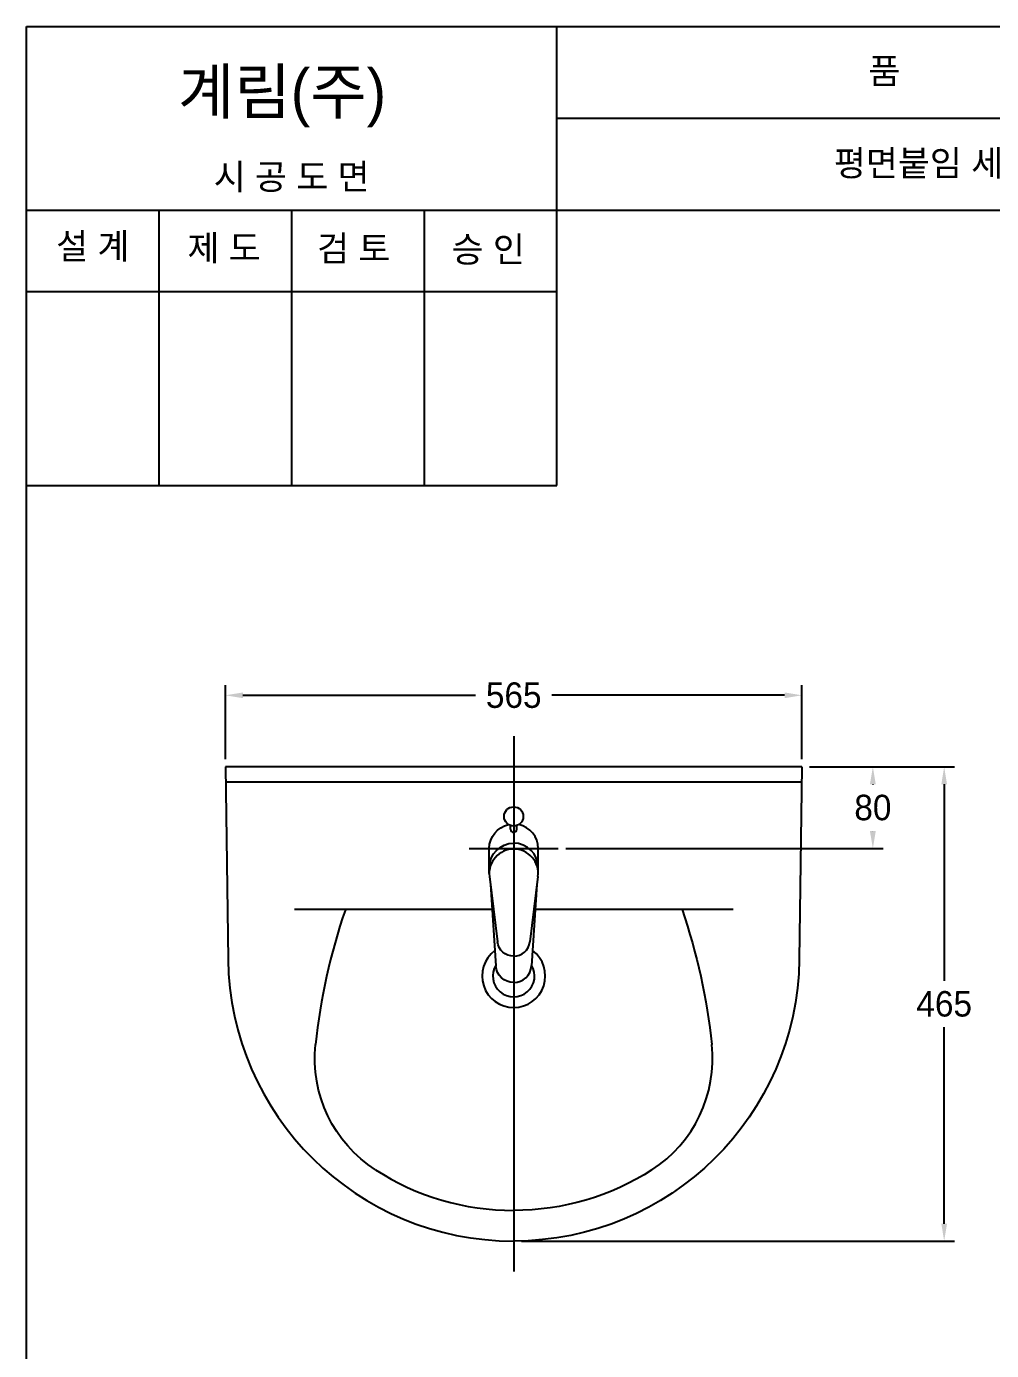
# Model space of a CAD drawing. Header units: millimetres. Extents: x 0 to 5799, y -67 to 2530.
# Drawn here: x 1999 to 2945, y 1232 to 2530 of the extents above; entities that cross this region are included whole.
import ezdxf
from ezdxf.enums import TextEntityAlignment as Align
from ezdxf.lldxf.tags import DXFTag

# ---------------------------------------------------------------- set-up
doc = ezdxf.new("R2010")
doc.units = ezdxf.units.MM
for name, color, linetype in [('TEXT', 7, 'Continuous'), ('내부선 및 부속', 4, 'Continuous'), ('도각라인', 7, 'Continuous'), ('외형선', 3, 'Continuous'), ('중심선', 1, 'DASHED'), ('치수선', 7, 'Continuous')]:
    doc.layers.add(name, color=color, linetype=linetype)
doc.styles.add('____', font='')
doc.styles.add('타이틀', font='H2GTRM.TTF', dxfattribs={"height": 25})
doc.styles.get('____').set_extended_font_data('굴림')
tags = doc.linetypes.add('DASHDOT', pattern=[70, 31, -13, 13, -13]).pattern_tags.tags
tags[10:11] = [DXFTag(74, 4), DXFTag(75, 0), DXFTag(340, '0'), DXFTag(46, 0.0), DXFTag(50, 0.0), DXFTag(44, 0.0), DXFTag(45, 0.0)]
tags[8:9] = [DXFTag(74, 4), DXFTag(75, 0), DXFTag(340, '0'), DXFTag(46, 0.0), DXFTag(50, 0.0), DXFTag(44, 0.0), DXFTag(45, 0.0)]
tags[6:7] = [DXFTag(74, 4), DXFTag(75, 0), DXFTag(340, '0'), DXFTag(46, 0.0), DXFTag(50, 0.0), DXFTag(44, 0.0), DXFTag(45, 0.0)]
tags[4:5] = [DXFTag(74, 4), DXFTag(75, 0), DXFTag(340, '0'), DXFTag(46, 0.0), DXFTag(50, 0.0), DXFTag(44, 0.0), DXFTag(45, 0.0)]
tags = doc.linetypes.add('DASHED', pattern=[25.72, 12.86, -12.86]).pattern_tags.tags
tags[6:7] = [DXFTag(74, 4), DXFTag(75, 0), DXFTag(340, '0'), DXFTag(46, 0.0), DXFTag(50, 0.0), DXFTag(44, 0.0), DXFTag(45, 0.0)]
tags[4:5] = [DXFTag(74, 4), DXFTag(75, 0), DXFTag(340, '0'), DXFTag(46, 0.0), DXFTag(50, 0.0), DXFTag(44, 0.0), DXFTag(45, 0.0)]
doc.dimstyles.new('MSADIM', dxfattribs={"dimtxt": 33, "dimasz": 17, "dimexe": 10, "dimexo": 7.5, "dimgap": 10, "dimtad": 0, "dimtih": 1, "dimtoh": 1, "dimdec": 0, "dimzin": 1, "dimdsep": 46, "dimtxsty": '____', "dimcen": 11.25, "dimadec": 0, "dimazin": 0, "dimtfac": 1, "dimtdec": 0, "dimtix": 1, "dimtmove": 0, "dimatfit": 3, "dimfxl": 0, "dimtolj": 1, "dimtzin": 1, "dimarcsym": 0})

# ---------------------------------------------------------------- blocks, each defined once
blk = doc.blocks.new('*D14')
at = {"layer": '치수선', "color": 0, "linetype": 'Continuous', "lineweight": -2}
for p, q in [((2194.6, 1811.4), (2194.6, 1884.1)), ((2759.6, 1811.4), (2759.6, 1884.1)), ((2211.6, 1874.1), (2439.7, 1874.1)), ((2742.6, 1874.1), (2514.5, 1874.1))]:
    blk.add_line(p, q, dxfattribs=at)
at = {"layer": '치수선', "color": 0, "linetype": 'Continuous'}
for points in [[(2211.6, 1876.9), (2211.6, 1871.3), (2194.6, 1874.1)], [(2742.6, 1876.9), (2742.6, 1871.3), (2759.6, 1874.1)]]:
    blk.add_solid(points, dxfattribs=at)
at = {"layer": '치수선', "color": 0, "linetype": 'Continuous', "insert": (2477.1, 1874.1), "char_height": 25, "attachment_point": 5, "style": '____'}
blk.add_mtext('\\A1;565', dxfattribs=at)
blk = doc.blocks.new('*D15')
at = {"layer": '치수선', "color": 0, "linetype": 'Continuous', "lineweight": -2}
for p, q in [((2767.1, 1803.9), (2839.2, 1803.9)), ((2829.2, 1786.9), (2829.2, 1786.7)), ((2829.2, 1740.9), (2829.2, 1741)), ((2528.1, 1723.9), (2839.2, 1723.9))]:
    blk.add_line(p, q, dxfattribs=at)
at = {"layer": '치수선', "color": 0, "linetype": 'Continuous'}
for points in [[(2826.3, 1786.9), (2832, 1786.9), (2829.2, 1803.9)], [(2826.3, 1740.9), (2832, 1740.9), (2829.2, 1723.9)]]:
    blk.add_solid(points, dxfattribs=at)
at = {"layer": '치수선', "color": 0, "linetype": 'Continuous', "insert": (2829.2, 1763.9), "char_height": 25, "attachment_point": 5, "style": '____'}
blk.add_mtext('\\A1;80', dxfattribs=at)
blk = doc.blocks.new('*D16')
at = {"layer": '치수선', "color": 0, "linetype": 'Continuous', "lineweight": -2}
for p, q in [((2767.1, 1803.9), (2909.1, 1803.9)), ((2899.1, 1786.9), (2899.1, 1594.2)), ((2899.1, 1355.9), (2899.1, 1548.5)), ((2484.6, 1338.9), (2909.1, 1338.9))]:
    blk.add_line(p, q, dxfattribs=at)
at = {"layer": '치수선', "color": 0, "linetype": 'Continuous'}
for points in [[(2896.3, 1786.9), (2901.9, 1786.9), (2899.1, 1803.9)], [(2896.3, 1355.9), (2901.9, 1355.9), (2899.1, 1338.9)]]:
    blk.add_solid(points, dxfattribs=at)
at = {"layer": '치수선', "color": 0, "linetype": 'Continuous', "insert": (2899.1, 1571.4), "char_height": 25, "attachment_point": 5, "style": '____'}
blk.add_mtext('\\A1;465', dxfattribs=at)

msp = doc.modelspace()

# ---------------------------------------------------------------- linework, layer by layer
at = {"layer": '내부선 및 부속', "linetype": 'Continuous'}
for p, q in [((2759.4, 1788.9), (2194.8, 1788.9)), ((2474.1, 1742.8), (2474.1, 1746.4)), ((2480.1, 1742.8), (2480.1, 1746.4)), ((2453.1, 1699.3), (2453.1, 1723.9)), ((2501.1, 1699.3), (2501.1, 1723.9)), ((2453.3, 1696.4), (2461.2, 1632.3)), ((2454.2, 1688.5), (2459.6, 1608.7)), ((2500.9, 1696.4), (2493, 1632.3)), ((2499.9, 1688.5), (2494.5, 1608.7))]:
    msp.add_line(p, q, dxfattribs=at)
at = {"layer": '내부선 및 부속', "linetype": 'Continuous', "flags": 128}
for points in [[(2453.1, 1723.9, -0.353764), (2472.1, 1747.3)], [(2453.1, 1705.1, -0.414213), (2477.1, 1729.1)], [(2477.1, 1618.2, -0.37856), (2461.2, 1632.3)], [(2477.1, 1592.4, -0.394608), (2459.6, 1608.7)]]:
    msp.add_lwpolyline(points, format="xyb", dxfattribs=at)
at = {"layer": '내부선 및 부속', "linetype": 'Continuous'}
msp.add_circle((2477.1, 1755.3), 9.44, dxfattribs=at)
for centre, radius, start, end in [((2477.1, 1742.8), 3, 180, 360), ((2477.1, 1723.9), 24, 0, 77.9277), ((2477.1, 1705.1), 24, 0, 90), ((2477.1, 1699.3), 24, 90.0001, 187.0619), ((2477.1, 1699.3), 24, 352.9381, 90), ((2477.1, 1598.9), 31, 126.5789, 53.4209), ((2477.1, 1598.9), 31, 116.8472, 116.8673), ((2477.1, 1634.2), 16, 270, 352.9386), ((2477.1, 1598.9), 31, 63.1326, 63.1528), ((2477.1, 1598.9), 20.5, 148.6803, 31.3194), ((2477.1, 1609.9), 17.5, 270, 356.1383)]:
    msp.add_arc(centre, radius, start, end, dxfattribs=at)
for points in [[(2453.3, 1701.4), (2453.3, 1701.4), (2453.3, 1701.4)], [(2500.9, 1701.4), (2500.9, 1701.4), (2500.9, 1701.4)]]:
    msp.add_rational_spline(points, [0.951478421688, 0.951479792595, 0.951481163502], degree=2, dxfattribs=at)
at = {"layer": '도각라인', "color": 7}
for p, q in [((1999.5, 0), (1999.5, 2530)), ((1999.5, 2530), (3799.5, 2530)), ((2519.5, 2080), (2519.5, 2530)), ((2519.5, 2440), (3799.5, 2440)), ((1999.5, 2350), (3799.5, 2350)), ((2129.5, 2080), (2129.5, 2350)), ((2259.5, 2080), (2259.5, 2350)), ((2389.5, 2080), (2389.5, 2350)), ((1999.5, 2270), (2519.5, 2270)), ((1999.5, 2080), (2519.5, 2080))]:
    msp.add_line(p, q, dxfattribs=at)
at = {"layer": '외형선', "linetype": 'Continuous'}
for p, q in [((2759.6, 1803.9), (2194.6, 1803.9)), ((2194.6, 1803.9), (2197.1, 1615.1)), ((2759.6, 1803.9), (2757, 1615.1)), ((2455.9, 1663.9), (2262.1, 1663.9)), ((2692.1, 1663.9), (2498.3, 1663.9))]:
    msp.add_line(p, q, dxfattribs=at)
at = {"layer": '외형선', "linetype": 'Continuous', "flags": 128}
for points in [[(2642.1, 1663.9, -0.056632), (2671.4, 1531.6)], [(2757, 1615.1, -0.410301), (2477.1, 1338.9)], [(2341.7, 1408.7, -0.282993), (2282.8, 1531.6)], [(2612.5, 1408.7, -0.14409), (2477.1, 1368.9)]]:
    msp.add_lwpolyline(points, format="xyb", dxfattribs=at)
at = {"layer": '외형선', "linetype": 'Continuous'}
for centre, radius, start, end in [((2879.5, 1468.8), 600, 161.0331, 173.9983), ((2477.1, 1618.9), 280, 180.7665, 270), ((2542.1, 1518), 130, 302.7972, 6.0017), ((2477.1, 1618.9), 250, 237.2028, 270)]:
    msp.add_arc(centre, radius, start, end, dxfattribs=at)
at = {"layer": '중심선', "linetype": 'DASHDOT'}
for p, q in [((2477.1, 1833.9), (2477.1, 1308.9)), ((2433.6, 1723.9), (2520.6, 1723.9))]:
    msp.add_line(p, q, dxfattribs=at)

# ---------------------------------------------------------------- texts
at = {"layer": 'TEXT', "style": '타이틀'}
msp.add_text('계림(주)', height=44, dxfattribs=at).set_placement((2148.1, 2444.3))
for s, p in [('품             명', (2915.2, 2486.4)), ('평면붙임 세면기', (2905.3, 2396)), ('시 공 도 면', (2259.4, 2382.7)), ('설 계', (2064.5, 2314.6)), ('제 도', (2193.2, 2312.9)), ('검 토', (2320.3, 2312.3)), ('승 인', (2452.2, 2311.4))]:
    msp.add_text(s, height=25, dxfattribs=at).set_placement(p, align=Align.MIDDLE_CENTER)

# ---------------------------------------------------------------- dimensions: what is measured, and where the dimension line sits
at = {"layer": '치수선', "linetype": 'Continuous'}
dim = msp.add_linear_dim(base=(2759.6, 1874.1), p1=(2194.6, 1803.9), p2=(2759.6, 1803.9), dimstyle='MSADIM', override={"dimtxt": 25}, dxfattribs=at)
dim.commit()
dim.dimension.update_dxf_attribs({"geometry": '*D14', "text_midpoint": (2477.1, 1874.1), "dimtype": 160})
for base, p1, p2, picture, middle in [((2899.1, 1338.9), (2759.6, 1803.9), (2477.1, 1338.9), '*D16', (2899.1, 1571.4)), ((2829.2, 1803.9), (2520.6, 1723.9), (2759.6, 1803.9), '*D15', (2829.2, 1763.9))]:
    dim = msp.add_linear_dim(base=base, p1=p1, p2=p2, angle=90, dimstyle='MSADIM', override={"dimtxt": 25}, dxfattribs=at)
    dim.commit()
    dim.dimension.update_dxf_attribs({"geometry": picture, "text_midpoint": middle, "dimtype": 160})

doc.saveas('drawing.dxf')
